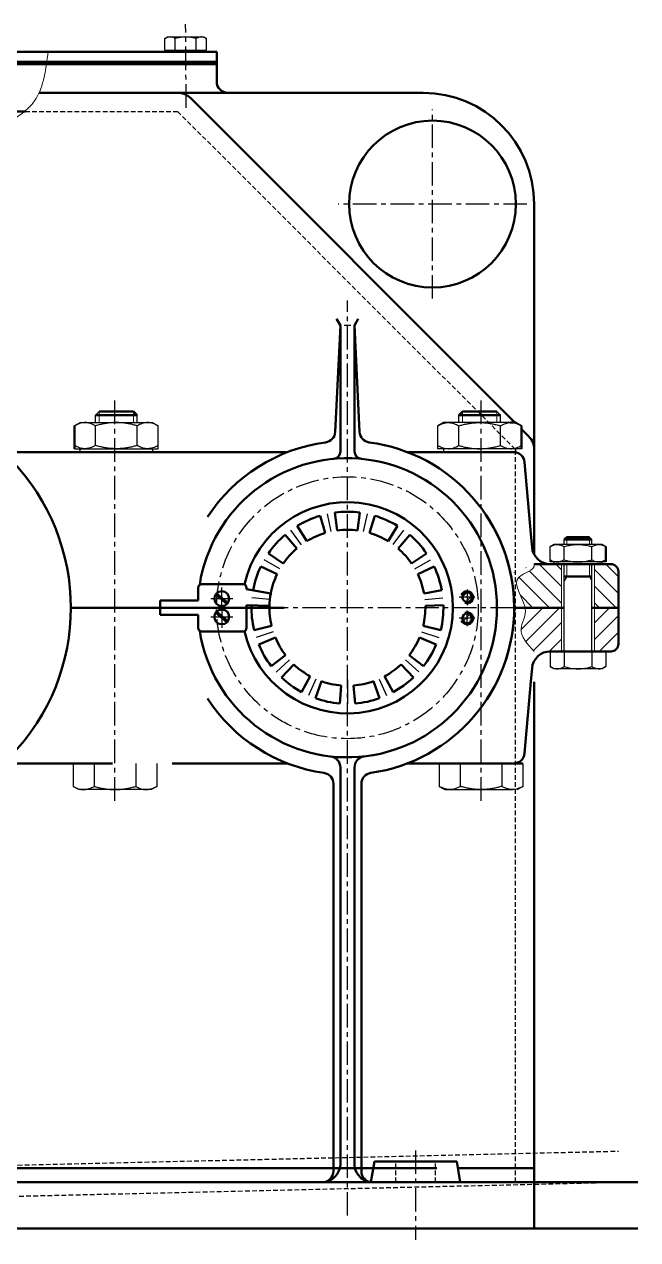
# Model space of a CAD drawing. Header units: millimetres. Extents: x -38 to 949, y -198 to 524.
# Drawn here: x 749.4 to 915, y -3 to 324.9 of the extents above; entities that cross this region are included whole.
import ezdxf

# ---------------------------------------------------------------- set-up
doc = ezdxf.new("R2010")
doc.units = ezdxf.units.MM
doc.header["$LTSCALE"] = 0.2
doc.linetypes.add('CENTER', pattern=[50.800000000000004, 31.75, -6.35, 6.35, -6.35])
doc.linetypes.add('HIDDEN', pattern=[9.524999999999999, 6.35, -3.175])
for name, color, linetype, lineweight in [('_Kreskowanie', 1, 'Continuous', 25), ('_Linie cienkie', 5, 'Continuous', 25), ('_Linie grube', 7, 'Continuous', 50), ('_Linie niewidoczne', 6, 'HIDDEN', 25), ('_Osie symetrii', 4, 'CENTER', 25), ('kontur', 10, 'Continuous', 15)]:
    doc.layers.add(name, color=color, linetype=linetype, lineweight=lineweight)
doc.layers.add('SLD-0', color=179, linetype='Continuous')
pattern_1 = [(45, (-27.94055987789409, 0), (-1.122532015133644, 1.122532015133644), [])]

msp = doc.modelspace()

# ---------------------------------------------------------------- hatches: boundary and pattern name
at = {"layer": '_Kreskowanie', "transparency": 33554687}
h = msp.add_hatch(dxfattribs=at)
h.set_pattern_fill('ANSI31', color=256, angle=90)
h.set_pattern_definition([(135, (-27.94055987789409, 0), (-2.245064030267288, -2.245064030267288), [])])
edge = h.paths.add_edge_path()
edge.add_line((894.4123847316973, 179.242559124814), (887.0251070943739, 179.242559124814))
edge.add_spline(control_points=[(887.025107094374, 179.2425591248139), (887.314532761277, 177.4586850956404), (879.0406967359693, 176.0376930582203), (883.9914961320542, 170.5307461872055), (884.5603897334914, 167.4825591248139)], knot_values=[12.78441670205539, 12.78441670205542, 12.78441670205542, 12.78441670205542, 18.24096578901339, 26.70624611873559, 26.70624611873559, 26.70624611873559, 26.70624611873559], degree=3, periodic=0)
edge.add_line((884.5603897334914, 167.482559124814), (887.025107094374, 167.482559124814))
edge.add_line((887.025107094374, 167.482559124814), (894.4123847316973, 167.482559124814))
edge.add_line((894.4123847316973, 167.482559124814), (894.4123847316973, 179.242559124814))
h.paths.add_polyline_path([(909.775107094374, 177.242559124814, 0.4142135623730961), (907.775107094374, 179.242559124814), (903.3077384675794, 179.242559124814), (903.3077384675794, 167.482559124814), (909.775107094374, 167.482559124814)])
h = msp.add_hatch(dxfattribs=at)
h.set_pattern_fill('ANSI31', color=256, scale=0.5, style=0)
h.set_pattern_definition(pattern_1)
h.paths.add_polyline_path([(868.9284398081511, 171.6223180685406), (868.9284398081511, 170.323965907598), (870.2267919690937, 170.323965907598, 0.414213562373095)])
h.paths.add_polyline_path([(868.9284398081511, 171.6223180685406, 0.414213562373095), (867.6300876472085, 170.323965907598), (868.9284398081511, 170.323965907598)])
h.paths.add_polyline_path([(868.9284398081511, 170.323965907598), (867.6300876472085, 170.323965907598, 0.414213562373095), (868.9284398081511, 169.0256137466554)])
h.paths.add_polyline_path([(870.2267919690937, 170.323965907598), (868.9284398081511, 170.323965907598), (868.9284398081511, 169.0256137466554, 0.414213562373095)])
h = msp.add_hatch(dxfattribs=at)
h.set_pattern_fill('ANSI31', color=256)
h.set_pattern_definition([(45, (-27.94055987789409, 0), (-2.245064030267288, 2.245064030267288), [])])
edge = h.paths.add_edge_path()
edge.add_line((894.4123847316973, 167.482559124814), (887.025107094374, 167.482559124814))
edge.add_line((887.025107094374, 167.482559124814), (884.5603897334914, 167.482559124814))
edge.add_spline(control_points=[(884.5603897334914, 167.4825591248139), (884.6171405040925, 167.1784829947789), (884.8375742308523, 165.1334910340934), (882.0823550256172, 161.0675185622642), (885.1903145548719, 157.7066545363082), (887.0251070943738, 155.722559124814)], knot_values=[0, 0, 0, 0, 0.8444657856084099, 5.735633518972272, 12.78441670205539, 12.78441670205539, 12.78441670205539, 12.78441670205539], degree=3, periodic=0)
edge.add_line((887.0251070943738, 155.722559124814), (894.4123847316973, 155.722559124814))
edge.add_line((894.4123847316973, 155.722559124814), (894.4123847316973, 167.482559124814))
h.paths.add_polyline_path([(909.775107094374, 167.482559124814), (903.3077384675794, 167.482559124814), (903.3077384675794, 155.722559124814), (904.4948012120212, 155.722559124814), (906.3730477494823, 155.722559124814), (907.775107094374, 155.722559124814, 0.4142135623730951), (909.775107094374, 157.722559124814)])
h = msp.add_hatch(dxfattribs=at)
h.set_pattern_fill('ANSI31', color=256, scale=0.5, style=0)
h.set_pattern_definition(pattern_1)
h.paths.add_polyline_path([(868.9284398081511, 163.3428001810873), (868.9284398081511, 164.64115234203), (870.2267919690937, 164.64115234203, -0.414213562373095)])
h.paths.add_polyline_path([(868.9284398081511, 163.3428001810873, -0.414213562373095), (867.6300876472085, 164.64115234203), (868.9284398081511, 164.64115234203)])
h.paths.add_polyline_path([(868.9284398081511, 164.64115234203), (867.6300876472085, 164.64115234203, -0.414213562373095), (868.9284398081511, 165.9395045029726)])
h.paths.add_polyline_path([(870.2267919690937, 164.64115234203), (868.9284398081511, 164.64115234203), (868.9284398081511, 165.9395045029726, -0.414213562373095)])

# ---------------------------------------------------------------- linework, layer by layer
at = {"color": 7, "linetype": 'Continuous', "lineweight": 30}
for p, q in [((768.5975642313348, 217.440431904685), (768.5975642313346, 219.4099747534373)), ((779.8670434456932, 217.440431904685), (779.867043445693, 219.4099747534372)), ((866.6782609946536, 217.4404319046849), (866.6782609946536, 219.409974753437)), ((877.947740209012, 217.440431904685), (877.947740209012, 219.4099747534372)), ((895.1035685247161, 184.547807644728), (895.1035685247163, 185.8608362105628)), ((902.6165546676218, 184.547807644728), (902.6165546676219, 185.8608362105628)), ((895.1035685247161, 155.722559124814), (895.1035685247161, 179.242559124814)), ((902.6165546745606, 155.722559124814), (902.6165546745606, 179.242559124814)), ((898.8600615996384, 155.722559124814), (892.3536247355928, 155.722559124814)), ((905.3664984636837, 155.722559124814), (898.8600615996384, 155.722559124814))]:
    msp.add_line(p, q, dxfattribs=at)
at = {"layer": '_Linie cienkie', "linetype": 'Continuous', "lineweight": 0}
for p, q in [((769.6343399104372, 220.4467504429653), (769.6343399104375, 217.440431904685)), ((778.830267756165, 220.4467504429653), (778.8302677561647, 217.440431904685)), ((867.7150366841815, 220.4467504429651), (867.715036684182, 217.4404319046849)), ((876.9109645299095, 220.4467504429652), (876.910964529909, 217.4404319046849)), ((895.794752317735, 186.5520200035815), (895.7947523177351, 184.547807644728)), ((901.9253708815534, 186.5520200035815), (901.9253708815532, 184.547807644728)), ((895.794752317735, 179.242559124814), (895.7947523177351, 175.9050143188549)), ((901.9253708815418, 179.242559124814), (901.9253708815418, 175.9050143188549))]:
    msp.add_line(p, q, dxfattribs=at)
at = {"layer": '_Linie cienkie'}
for p, q in [((895.7947523177351, 175.9050143188549), (895.1035685247161, 174.707848871978)), ((901.9253708815418, 175.9050143188549), (902.6165546745606, 174.7078488719781))]:
    msp.add_line(p, q, dxfattribs=at)
at = {"layer": '_Linie grube', "color": 7, "linetype": 'Continuous', "lineweight": 30}
for p, q in [((787.3399043931624, 321.033009773819), (788.0940695177615, 321.4684272115196)), ((788.0940695177615, 321.4684272115196), (788.7471956743123, 321.4684272115196)), ((788.7471956743123, 321.4684272115196), (792.9690695177615, 321.4684272115196)), ((792.9690695177615, 321.4684272115196), (797.1909433612104, 321.4684272115196)), ((797.1909433612104, 321.4684272115196), (797.8440695177615, 321.4684272115196)), ((797.8440695177615, 321.4684272115196), (798.5982346423602, 321.0330097738191)), ((787.3399043931624, 317.9434272115196), (787.3399043931624, 321.033009773819)), ((790.1544869554621, 317.9434272115196), (790.1544869554621, 321.0330097738191)), ((795.7836520800608, 317.9434272115196), (795.7836520800608, 321.0330097738191)), ((798.5982346423602, 317.9434272115196), (798.5982346423602, 321.0330097738191)), ((787.3399043931624, 317.9434272115196), (788.7471956743123, 317.9434272115196)), ((788.0940695177615, 317.4934272115196), (788.0940695177615, 317.9434272115196)), ((788.7471956743123, 317.9434272115196), (790.1544869554621, 317.9434272115196)), ((790.1544869554621, 317.9434272115196), (792.9690695177615, 317.9434272115196)), ((792.9690695177615, 317.9434272115196), (795.7836520800608, 317.9434272115196)), ((795.7836520800608, 317.9434272115196), (797.1909433612104, 317.9434272115196)), ((797.1909433612104, 317.9434272115196), (798.5982346423602, 317.9434272115196)), ((797.8440695177615, 317.9434272115196), (797.8440695177615, 317.4934272115196)), ((762.9628246085439, 216.5687346530224), (764.4726485372415, 217.440431904685)), ((764.4726485372415, 217.440431904685), (765.7801944147355, 217.440431904685)), ((765.7801944147355, 217.440431904685), (774.2323038333099, 217.440431904685)), ((768.597564220927, 211.2551476345745), (768.597564220927, 216.5687346530225)), ((774.2323038333099, 217.440431904685), (782.6844132518846, 217.440431904685)), ((779.8670434456932, 211.2551476345745), (779.8670434456932, 216.5687346530225)), ((782.6844132518846, 217.440431904685), (783.9919591293782, 217.440431904685)), ((783.9919591293782, 217.440431904685), (785.5017830580761, 216.5687346530225)), ((785.5017830580761, 210.3834503829124), (785.5017830580761, 216.5687346530225)), ((862.5533453109683, 217.4404319046848), (861.0435213822707, 216.5687346530223)), ((861.0435213822707, 210.3834503829122), (861.0435213822707, 216.5687346530223)), ((863.8608911884621, 217.4404319046848), (862.5533453109683, 217.4404319046848)), ((872.3130006070369, 217.4404319046849), (863.8608911884621, 217.4404319046848)), ((866.6782609946536, 211.2551476345744), (866.6782609946536, 216.5687346530224)), ((880.7651100256112, 217.440431904685), (872.3130006070369, 217.4404319046849)), ((877.9477402194198, 211.2551476345745), (877.9477402194198, 216.5687346530225)), ((883.5824798318026, 216.5687346530224), (882.072655903105, 217.440431904685)), ((762.9628246085439, 210.3834503829124), (765.7801944147355, 210.3834503829124)), ((764.4726485372415, 209.482559124814), (764.4726485372415, 210.3834503829124)), ((765.7801944147355, 210.3834503829124), (768.597564220927, 210.3834503829124)), ((768.597564220927, 210.3834503829124), (774.2323038333099, 210.3834503829124)), ((774.2323038333099, 210.3834503829124), (779.8670434456932, 210.3834503829124)), ((779.8670434456932, 210.3834503829124), (782.6844132518846, 210.3834503829124)), ((782.6844132518846, 210.3834503829124), (785.5017830580761, 210.3834503829124)), ((783.9919591293782, 210.3834503829124), (783.9919591293782, 209.482559124814)), ((863.8608911884621, 210.3834503829122), (861.0435213822707, 210.3834503829122)), ((862.5533453109686, 210.3834503829122), (862.5533453109686, 209.4825591248138)), ((866.6782609946536, 210.3834503829122), (863.8608911884621, 210.3834503829122)), ((872.3130006070369, 210.3834503829123), (866.6782609946536, 210.3834503829122)), ((877.9477402194198, 210.3834503829123), (872.3130006070369, 210.3834503829123)), ((880.7651100256112, 210.3834503829124), (877.9477402194198, 210.3834503829123)), ((883.5824798318029, 210.3834503829124), (880.7651100256112, 210.3834503829124)), ((882.0726559031052, 209.482559124814), (882.0726559031052, 210.3834503829124)), ((892.3536247355928, 184.547807644728), (891.3470754497941, 183.9666761436197)), ((891.3470754497941, 179.8431532968796), (891.3470754497941, 183.9666761436197)), ((893.2253219872553, 184.547807644728), (892.3536247355928, 184.547807644728)), ((898.8600615996384, 184.547807644728), (893.2253219872553, 184.547807644728)), ((895.1035685247161, 180.4242847979877), (895.1035685247161, 183.9666761436197)), ((904.4948012120212, 184.547807644728), (898.8600615996384, 184.547807644728)), ((902.6165546745603, 180.4242847979876), (902.6165546745603, 183.9666761436197)), ((905.3664984636839, 184.547807644728), (904.4948012120212, 184.547807644728)), ((906.3730477494823, 183.9666761436196), (905.3664984636839, 184.547807644728)), ((893.2253219872553, 179.8431532968796), (891.3470754497941, 179.8431532968796)), ((892.3536247355928, 179.8431532968796), (892.3536247355928, 179.242559124814)), ((895.1035685247161, 179.8431532968796), (893.2253219872553, 179.8431532968796)), ((898.8600615996384, 179.8431532968796), (895.1035685247161, 179.8431532968796)), ((902.6165546745603, 179.8431532968796), (898.8600615996384, 179.8431532968796)), ((904.4948012120212, 179.8431532968796), (902.6165546745603, 179.8431532968796)), ((906.3730477494823, 179.8431532968796), (904.4948012120212, 179.8431532968796)), ((905.3664984636839, 179.242559124814), (905.3664984636839, 179.8431532968796)), ((893.2253219872553, 155.722559124814), (891.3470754497941, 155.722559124814)), ((891.3470754497941, 155.722559124814), (891.3470754497941, 151.5990362780739)), ((895.1035685247161, 155.722559124814), (893.2253219872553, 155.722559124814)), ((898.8600615996384, 155.722559124814), (895.1035685247161, 155.722559124814)), ((895.1035685247161, 155.722559124814), (895.1035685247161, 151.5990362780739)), ((902.6165546745603, 155.722559124814), (898.8600615996384, 155.722559124814)), ((904.4948012120212, 155.722559124814), (902.6165546745603, 155.722559124814)), ((902.6165546745603, 155.722559124814), (902.6165546745603, 151.5990362780739)), ((906.3730477494823, 155.722559124814), (904.4948012120212, 155.722559124814)), ((906.3730477494823, 155.722559124814), (906.3730477494823, 151.599036278074)), ((892.3536247355928, 151.0179047769656), (891.3470754497941, 151.5990362780739)), ((893.2253219872553, 151.0179047769656), (892.3536247355928, 151.0179047769656)), ((898.8600615996384, 151.0179047769656), (893.2253219872553, 151.0179047769656)), ((904.4948012120212, 151.0179047769656), (898.8600615996384, 151.0179047769656)), ((905.3664984636839, 151.0179047769656), (904.4948012120212, 151.0179047769656)), ((906.3730477494823, 151.599036278074), (905.3664984636839, 151.0179047769656)), ((762.5959566172771, 125.482559124814), (762.5959566172771, 119.2972748547038)), ((768.23069622966, 125.482559124814), (768.23069622966, 119.2972748547038)), ((779.5001754544262, 125.482559124814), (779.5001754544262, 119.2972748547038)), ((785.1349150668093, 125.482559124814), (785.1349150668093, 119.297274854704)), ((861.4103893735382, 125.4825591248138), (861.4103893735382, 119.2972748547038)), ((867.0451289859213, 125.4825591248138), (867.0451289859213, 119.2972748547037)), ((878.3146082106875, 125.4825591248139), (878.3146082106875, 119.2972748547038)), ((883.9493478230704, 125.482559124814), (883.9493478230704, 119.2972748547038)), ((764.105780545975, 118.4255776030413), (762.5959566172771, 119.2972748547038)), ((765.4133264234686, 118.4255776030413), (764.105780545975, 118.4255776030413)), ((773.8654358420433, 118.4255776030413), (765.4133264234686, 118.4255776030413)), ((782.3175452606176, 118.4255776030413), (773.8654358420433, 118.4255776030413)), ((783.6250911381117, 118.4255776030413), (782.3175452606176, 118.4255776030413)), ((785.1349150668093, 119.297274854704), (783.6250911381117, 118.4255776030413)), ((861.4103893735382, 119.2972748547038), (862.9202133022359, 118.4255776030412)), ((862.9202133022359, 118.4255776030412), (864.2277591797299, 118.4255776030412)), ((864.2277591797299, 118.4255776030412), (872.6798685983042, 118.4255776030413)), ((872.6798685983042, 118.4255776030413), (881.131978016879, 118.4255776030413)), ((882.4395238943725, 118.4255776030413), (883.9493478230704, 119.2972748547038))]:
    msp.add_line(p, q, dxfattribs=at)
at = {"layer": '_Linie grube'}
for p, q in [((801.3471250111213, 317.4934272115196), (732.9656669722681, 317.4934272115196)), ((801.3471250111213, 309.4), (801.3471250111213, 317.4934272115196)), ((801.3471250111213, 314.7322023352757), (738.3372221534455, 314.7322023352757)), ((742.6429175571164, 314.1639063460603), (801.3471250111213, 314.1639063460603)), ((753.3816530885961, 306.4), (804.3471250111213, 306.4)), ((791.1582157809993, 306.3853559087225), (791.1582157809994, 306.4)), ((881.8184197643534, 217.4284681389893), (794.3113539974099, 304.9355339059327)), ((804.3471250111213, 306.4), (857.025107094374, 306.3999999999999)), ((659.7330588428555, 301.4), (749.5961923318949, 301.4)), ((887.025107094374, 276.4), (887.025107094374, 203.1096467133068)), ((834.71346094477, 243.6126330363468), (833.3298427840081, 214.9264589160491)), ((834.71346094477, 243.6126330363468), (833.6854972854491, 245.393118322625)), ((834.7134609447702, 226.7474310245142), (834.71346094477, 243.6126330363468)), ((838.517410739334, 243.6126330363468), (839.5453743986549, 245.393118322625)), ((838.517410739334, 226.7474310245142), (838.517410739334, 243.6126330363468)), ((838.5174107393347, 243.6126330363468), (839.9010289000965, 214.9264589160491)), ((834.7134609447702, 209.6756194291995), (834.7134609447702, 226.7474310245142)), ((838.5174107393342, 209.6756194291995), (838.5174107393342, 226.7474310245142)), ((778.8302434456931, 220.4467747534372), (769.6343642313344, 220.4467747534372)), ((779.867043445693, 219.4099747534372), (778.8302434456931, 220.4467747534372)), ((866.6782609946536, 219.409974753437), (867.7150609946534, 220.446774753437)), ((867.7150366841815, 220.4467504429651), (876.9109645299095, 220.4467504429652)), ((762.9628246085439, 210.3834503829124), (762.9628246085477, 216.5687346530246)), ((779.867043445693, 219.4099747534372), (768.5975642313346, 219.4099747534372)), ((866.6782609946536, 219.409974753437), (877.947740209012, 219.4099747534371)), ((882.0933777531397, 217.4284681389893), (880.5394289190111, 217.4284681389893)), ((883.5824798318029, 210.3834503829124), (883.582479831799, 216.5687346530246)), ((885.5606410003068, 213.686246903036), (883.5824798317994, 215.6644080715433)), ((745.6450028212682, 209.482559124814), (772.0882157809993, 209.482559124814)), ((772.0882157809993, 209.482559124814), (791.1582157809994, 209.482559124814)), ((817.6014287407305, 209.482559124814), (791.1582157809994, 209.482559124814)), ((820.4563549250905, 209.4825591248147), (792.3038336481852, 209.4825591248142)), ((852.7745167590126, 209.4825591248153), (881.4420449189715, 209.4825591248159)), ((886.2086848456756, 186.4207551911524), (884.4306290132469, 206.7440263530533)), ((887.025107094374, 203.1096467133068), (887.0251070943741, 181.8552167475192)), ((830.6288535945804, 187.6573293875742), (829.2473347352571, 192.3130451947502)), ((833.878632529534, 188.3480912241757), (833.2470625895904, 193.1632135950832)), ((839.3522391545708, 188.3480912241757), (839.9838090945144, 193.1632135950833)), ((842.6020180895247, 187.6573293875743), (843.9835369488482, 192.3130451947503)), ((822.9406024915698, 183.4781664905076), (819.7848719944617, 187.1694601750411)), ((825.6284651253551, 185.4310130033892), (823.0930105663944, 189.572963536085)), ((847.6024065587497, 185.4310130033893), (850.1378611177105, 189.572963536085)), ((850.2902691925354, 183.4781664905076), (853.4459996896434, 187.1694601750412)), ((886.2086848456756, 186.4207551911524), (886.4373780056752, 183.8067804110718)), ((895.1035685247163, 185.8608362105628), (895.7947685247162, 186.5520362105628)), ((895.1035685247163, 185.8608362105628), (902.6165546676219, 185.8608362105628)), ((895.7947685247162, 186.5520362105628), (901.925354667622, 186.5520362105628)), ((906.3730477494823, 179.8431532968796), (906.3730477494797, 183.9666761436211)), ((819.278044771589, 179.4104840504126), (815.2771087207362, 182.1630818693541)), ((853.9528269125159, 179.4104840504126), (857.9537629633688, 182.1630818693541)), ((817.6168543068189, 176.5332177643817), (813.2325666437877, 178.6218311138664)), ((855.6140173772866, 176.5332177643818), (859.9983050403174, 178.6218311138664)), ((887.025107094374, 179.242559124814), (907.775107094374, 179.242559124814)), ((909.775107094374, 177.242559124814), (909.775107094374, 167.482559124814)), ((808.4006993510854, 173.866707568792), (797.2685413280196, 173.866707568792)), ((895.1035685247161, 175.9050143188549), (902.6165546745606, 175.9050143188549)), ((796.3254496434038, 172.866707568792), (796.3254496434037, 169.4301874147734)), ((801.0547195241503, 171.054811171678), (804.0978042385799, 168.5013599101587)), ((801.2986855980566, 171.3508842773647), (804.3470150643723, 168.7930321464724)), ((809.4006993510854, 172.5233939719741), (809.4006993510854, 172.866707568792)), ((815.9254168391589, 171.327508516004), (809.4006993510853, 172.5233939719742)), ((857.305454844946, 171.327508516004), (862.0800741971353, 172.2148044517302)), ((761.9559957199464, 167.482559124814), (819.5547080041379, 167.482559124814)), ((796.3254496434037, 169.4301874147734), (786.1013412159666, 169.4301874147735)), ((786.1013412159666, 169.4301874147735), (786.1013412159667, 167.482559124814)), ((786.1013412159666, 165.5349308348545), (786.1013412159667, 167.482559124814)), ((809.4006993510853, 168.1821203355813), (809.4006993510852, 162.098410680836)), ((809.4006993510853, 163.8659921042581), (809.4006993510853, 168.1821203355813)), ((815.5781334662043, 168.0233279368218), (809.4006993510853, 168.1821203355813)), ((857.6527382179007, 168.0233279368218), (862.507499879914, 168.1481207286753)), ((881.6167235578608, 167.482559124814), (887.025107094374, 167.482559124814)), ((887.025107094374, 167.482559124814), (895.103568524716, 167.482559124814)), ((902.6165546745606, 167.482559124814), (909.775107094374, 167.482559124814)), ((909.775107094374, 167.482559124814), (909.775107094374, 157.722559124814)), ((796.3254496434037, 165.5349308348545), (786.1013412159666, 165.5349308348545)), ((796.3254496434038, 162.098410680836), (796.3254496434037, 165.5349308348545)), ((804.1063085434407, 163.6039903818879), (801.063223829011, 166.1574416434071)), ((804.355519369233, 163.8956626182015), (801.3071899029175, 166.4535147490939)), ((808.4006993510854, 161.098410680836), (797.2685413280196, 161.098410680836)), ((808.4006993510853, 161.098410680836), (797.3254496434038, 161.0984106808361)), ((816.1502811552513, 162.5797063015897), (811.4275535637743, 161.448278825983)), ((857.0805905288538, 162.5797063015897), (861.8033181203306, 161.4482788259829)), ((817.1769533242663, 159.4199342689356), (812.6911500587579, 157.5593286957393)), ((856.0539183598386, 159.4199342689357), (860.5397216253469, 157.5593286957394)), ((819.9137566367848, 154.6796518813307), (816.05952331122, 151.7251350836194)), ((853.31711504732, 154.6796518813308), (857.1713483728851, 151.7251350836193)), ((907.775107094374, 155.722559124814), (891.3470754497941, 155.722559124814)), ((822.1368634027234, 152.210641685278), (818.7956546705697, 148.6863533537087)), ((851.0940082813814, 152.2106416852781), (854.4352170135352, 148.6863533537088)), ((886.2086848456756, 148.5443630584755), (886.4373780056752, 151.1583378385562)), ((826.5651041829018, 148.9933364342308), (824.2457970798492, 144.7265931096817)), ((829.6002501896418, 147.6420023679305), (827.9813613345606, 143.0634127476709)), ((843.6306214944633, 147.6420023679305), (845.2495103495443, 143.0634127476709)), ((846.6657675012033, 148.993336434231), (848.9850746042558, 144.7265931096818)), ((886.2086848456756, 148.5443630584755), (884.4306290132469, 128.2210918965746)), ((834.9542453772821, 146.5039755596478), (834.5708937651035, 141.6627643912216)), ((838.2766263068228, 146.5039755596478), (838.6599779190016, 141.6627643912216)), ((887.0251070943738, 147.5185190147251), (887.025107094374, 0)), ((745.6450028212682, 125.482559124814), (772.0882157809993, 125.482559124814)), ((772.0882157809993, 125.482559124814), (773.2311717184305, 125.482559124814)), ((789.2815238610342, 125.482559124814), (791.1582157809994, 125.482559124814)), ((817.6014287407305, 125.482559124814), (791.1582157809994, 125.482559124814)), ((818.7470466079163, 125.4825591248132), (792.3038336481852, 125.4825591248137)), ((818.7470466079163, 125.4825591248132), (820.4563549250902, 125.4825591248133)), ((852.7745167590201, 125.4825591248155), (882.0726559031085, 125.4825591248175)), ((883.9493478230704, 125.482559124814), (881.4420449189718, 125.4825591248175)), ((834.7134609447703, 124.408825596349), (834.7134609447704, 17.5)), ((838.5174107393352, 124.4088255963492), (838.5174107393342, 17.50000000000001)), ((832.838550589819, 119.9620640868417), (832.8385505898189, 15.5)), ((840.3923210942858, 119.9620640868417), (840.3923210942861, 15.49999999999999)), ((842.9644017835111, 12.53067599217162), (843.9464238703987, 18.1)), ((855.025107094374, 18.1), (843.9464238703986, 18.1)), ((855.025107094374, 18.1), (866.1037903183494, 18.1)), ((867.0858124052369, 12.53067599217162), (866.1037903183493, 18.1)), ((708.3328809721799, 16.27284227344015), (860.7791104677129, 16.27284227344015)), ((840.3923210942862, 16.27284227344015), (843.6242466651962, 16.27284227344014)), ((866.4259675235517, 16.27284227344014), (887.025107094374, 16.27284227344015)), ((601.0490785795489, 12.5), (914.9656669722681, 12.5)), ((914.9656669722681, 0), (550.9656669722681, 0))]:
    msp.add_line(p, q, dxfattribs=at)
at = {"layer": '_Linie grube', "lineweight": 30}
for p, q in [((769.6343642313344, 220.4467747534372), (768.5975642313346, 219.4099747534373)), ((876.9109402090121, 220.4467747534371), (877.947740209012, 219.4099747534372)), ((901.925354667622, 186.5520362105628), (902.6165546676219, 185.8608362105628))]:
    msp.add_line(p, q, dxfattribs=at)
at = {"layer": '_Linie grube', "linetype": 'Continuous', "lineweight": 0}
for p, q in [((894.4123847316973, 179.242559124814), (894.4123847316973, 155.722559124814)), ((903.3077384675794, 179.242559124814), (903.3077384675794, 155.722559124814))]:
    msp.add_line(p, q, dxfattribs=at)
at = {"layer": '_Linie grube'}
for centre, radius in [((859.5741904283494, 276.4), 22.5), ((802.7109587990001, 169.9386110764212), 1.997255914550322), ((868.9284398081511, 170.323965907598), 1.298352160942613), ((802.7109587990001, 165.0265071732067), 1.997255914550322), ((868.9284398081511, 164.64115234203), 1.298352160942613)]:
    msp.add_circle(centre, radius, dxfattribs=at)
for centre, radius, start, end in [((804.3471250111213, 309.4), 3, 180, 270), ((790.7758200914772, 301.4), 5, 45.00000000000441, 90), ((857.025107094374, 276.4), 30, 0, 90), ((704.5559957199464, 167.482559124814), 57.4, 227.0297160682568, 132.9702839317432), ((830.3333263300178, 215.0709896773621), 3, 277.5200870759917, 357.2385968756846), ((842.8975453540869, 215.0709896773621), 3, 182.7614031243154, 262.4799129240083), ((882.025107094374, 210.1507129971032), 5, 7.016709298534877e-15, 45.00000000000441), ((836.6154358420523, 167.482559124814), 45.00128771580856, 97.52008707599212, 147.029660462266), ((836.6154358420523, 167.482559124814), 45.00128771580856, 278.116210012207, 82.47991292400768), ((836.6154358420523, 167.482559124814), 40.35176902935791, 188.8334055977213, 171.1665944022787), ((832.7134609447702, 209.6756194291995), 2, 273.7664611744901, 0), ((840.5174107393342, 209.6756194291995), 2, 180, 266.2335388255099), ((881.4420449189715, 206.4825591248105), 3, 4.99999999999694, 90), ((836.6154358420522, 167.482559124814), 28.48935457188768, 192.7508649678424, 167.2491350321575), ((836.6154358420523, 167.482559124814), 25.90061683414626, 106.5275227545158, 121.472477245482), ((836.6154358420523, 167.482559124814), 25.90061683414626, 82.52752275451613, 97.47247724548389), ((836.6154358420523, 167.4825591248141), 25.90061683414626, 58.52752275451801, 73.47247724548397), ((836.6399587171732, 167.4825591248099), 44.98080255926521, 326.6435998453471, 33.35640013539533), ((836.6154358420528, 167.482559124814), 25.90061683414626, 130.5275227545158, 145.4724772454872), ((836.6154358420523, 167.482559124814), 21.04425152294338, 106.5275227545158, 121.472477245482), ((836.6154358420523, 167.482559124814), 21.04425152294338, 82.52752275451613, 97.47247724548389), ((836.6154358420523, 167.4825591248141), 21.04425152294337, 58.52752275451801, 73.47247724548417), ((836.6154358420521, 167.4825591248141), 25.90061683414626, 34.52752275451286, 49.47247724548419), ((891.4183514961338, 184.2425591248096), 5, 184.9999999999945, 270), ((836.6154358420528, 167.482559124814), 21.04425152294338, 130.5275227545158, 145.4724772454872), ((836.6154358420521, 167.4825591248141), 21.04425152294338, 34.52752275451286, 49.47247724548419), ((836.6154358420521, 167.4825591248141), 25.90061683414626, 154.5275227545133, 169.4724772454842), ((836.6154358420528, 167.4825591248141), 25.90061683414626, 10.52752275451441, 25.47247724547909), ((907.775107094374, 177.242559124814), 2, 0, 90.0000000000002), ((797.3254496434038, 172.866707568792), 1, 90.0000000000002, 179.9999999999982), ((808.4006993510854, 172.866707568792), 1, 4.834443115824545e-12, 90), ((836.6154358420521, 167.4825591248141), 21.04425152294338, 154.5275227545133, 169.4724772454842), ((836.6154358420528, 167.4825591248141), 21.04425152294338, 10.52752275451441, 25.47247724547909), ((836.6154358420523, 167.482559124814), 21.04425152294323, 169.472477245484, 178.5275227545164), ((868.9284398081511, 170.323965907598), 1.608914074224685, 248.4749063992546, 158.4749063992568), ((836.6154358420528, 167.482559124814), 25.90061683414626, 178.5275227545173, 193.4724772454802), ((836.6154358420528, 167.482559124814), 21.04425152294338, 178.5275227545173, 193.4724772454802), ((836.6154358420523, 167.482559124814), 21.04425152294338, 346.5275227545126, 1.472477245482715), ((836.6154358420523, 167.482559124814), 25.90061683414626, 346.5275227545126, 1.472477245482715), ((868.9284398081511, 164.64115234203), 1.608914074224685, 201.5250936007433, 111.5250936007455), ((797.3254496434038, 162.098410680836), 1, 180.0000000000032, 269.9999999999998), ((808.4006993510853, 162.098410680836), 1, 270, 0), ((836.6154358420523, 167.4825591248141), 25.90061683414626, 202.5275227545158, 217.4724772454811), ((836.6154358420523, 167.4825591248141), 21.04425152294338, 202.5275227545158, 217.4724772454811), ((836.6154358420521, 167.4825591248141), 21.04425152294338, 322.5275227545163, 337.4724772454792), ((836.6154358420521, 167.4825591248141), 25.90061683414626, 322.5275227545163, 337.4724772454792), ((907.775107094374, 157.722559124814), 2, 270, 0), ((891.4183514961338, 150.7225591248183), 5, 90, 175.0000000000068), ((836.6154358420523, 167.482559124814), 21.04425152294338, 226.5275227545085, 241.4724772454864), ((836.6154358420521, 167.4825591248141), 21.04425152294338, 298.5275227545133, 313.4724772454814), ((836.6154358420523, 167.482559124814), 25.90061683414626, 226.5275227545085, 241.4724772454864), ((836.6154358420523, 167.482559124814), 21.04425152294338, 250.5275227545263, 265.472477245494), ((836.6154358420523, 167.482559124814), 21.04425152294338, 274.527522754506, 289.4724772454737), ((836.6154358420521, 167.4825591248141), 25.90061683414626, 298.5275227545133, 313.4724772454814), ((836.6154358420523, 167.482559124814), 45.00128771580856, 212.970339537734, 261.883789987793), ((836.6154358420523, 167.482559124814), 25.90061683414626, 250.5275227545263, 265.472477245494), ((836.6154358420523, 167.482559124814), 25.90061683414627, 274.527522754506, 289.4724772454737), ((881.4420449189715, 128.4825591248174), 3, 270, 355.0000000000035), ((831.7134609447703, 124.408825596349), 3, 0, 83.50742867852352), ((841.5174107393352, 124.4088255963491), 3, 96.49257132147876, 179.9999999999997), ((829.838550589819, 119.9620640868417), 3, 0, 81.88378998779335), ((843.3923210942858, 119.9620640868417), 3, 98.11621001220664, 180), ((829.7134609447704, 17.5), 5, 270, 7.016709298534877e-15), ((843.5174107393342, 17.5), 5, 179.9999999999999, 270), ((829.8385505898189, 15.5), 3, 270, 8.335002165365928e-14), ((843.392321094286, 15.5), 3, 180.0000000000001, 270)]:
    msp.add_arc(centre, radius, start, end, dxfattribs=at)
at = {"layer": '_Linie grube', "color": 7, "linetype": 'Continuous', "lineweight": 30}
for points, knots in [([(788.7471956743123, 321.4684272115196), (788.7138413715056, 321.467934274063), (788.5710750786886, 321.4658243557804), (788.3184983712588, 321.433169778468), (787.9904268183235, 321.3430189919258), (787.6633396093316, 321.2105162444928), (787.4478355827071, 321.092244153917), (787.3399043931627, 321.0330097738191)], [0, 0, 0, 0, 0.07004250634341509, 0.2998026679871686, 0.5308245239749462, 0.765022176032864, 1, 1, 1, 1]), ([(790.1544869554623, 321.0330097738191), (790.0408907376245, 321.0952499404523), (789.8133191383329, 321.2199380201309), (789.4640563145172, 321.3567670088086), (789.1081485789633, 321.4505374342127), (788.8677696681714, 321.4624512465908), (788.7471956743123, 321.4684272115196)], [0, 0, 0, 0, 0.2472686137512654, 0.4953625653849105, 0.7468740051198239, 0.9999999999999999, 0.9999999999999999, 0.9999999999999999, 0.9999999999999999]), ([(792.9690695177618, 321.4684272115196), (792.7858169946824, 321.4649600438188), (792.418564678166, 321.4580115699399), (791.8675815476183, 321.4026817327529), (791.3176600428583, 321.3162393879629), (790.7446387062669, 321.1954202517509), (790.3596174008642, 321.0894619213062), (790.1544869554623, 321.0330097738191)], [0, 0, 0, 0, 0.192371807422933, 0.3855280719822984, 0.5808042454335385, 0.7766621985891543, 1, 1, 1, 1]), ([(795.783652080061, 321.0330097738191), (795.6105740678354, 321.080981664273), (795.2641090286116, 321.1770110945517), (794.7359266493421, 321.2937903164369), (794.2007037785813, 321.3848230565844), (793.6111073062602, 321.4533889782707), (793.1992029530926, 321.4630368741581), (792.9690695177618, 321.4684272115196)], [0, 0, 0, 0, 0.1885515098925545, 0.3774396610564134, 0.5676415462096916, 0.758438735837447, 1, 1, 1, 1]), ([(797.1909433612108, 321.4684272115196), (797.1575890584043, 321.467934274063), (797.014822765587, 321.4658243557804), (796.7622460581573, 321.433169778468), (796.4341745052216, 321.3430189919258), (796.1070872962302, 321.2105162444928), (795.8915832696055, 321.0922441539171), (795.783652080061, 321.0330097738191)], [0, 0, 0, 0, 0.07004250634340858, 0.2998026679871639, 0.5308245239749432, 0.7650221760328626, 1, 1, 1, 1]), ([(798.5982346423602, 321.0330097738191), (798.4846384245229, 321.0952499404523), (798.2570668252314, 321.2199380201309), (797.9078040014156, 321.3567670088086), (797.5518962658612, 321.4505374342127), (797.3115173550698, 321.4624512465908), (797.1909433612108, 321.4684272115196)], [0, 0, 0, 0, 0.2472686137512648, 0.4953625653849101, 0.7468740051198234, 1, 1, 1, 1]), ([(765.7801944147352, 217.4404319046852), (765.7134197484721, 217.4394450534728), (765.4276044036947, 217.4352210380594), (764.921950742088, 217.3698472086424), (764.2651578663756, 217.1893670852943), (763.6103356281172, 216.9240991589914), (763.1789007532917, 216.6873207312649), (762.9628246085443, 216.5687346530226)], [0, 0, 0, 0, 0.07004250634341509, 0.2998026679871686, 0.5308245239749462, 0.765022176032864, 1, 1, 1, 1]), ([(768.5975642209268, 216.5687346530228), (768.3701467995868, 216.6933382575169), (767.9145528787133, 216.9429613707869), (767.2153354903697, 217.2168903480186), (766.5028151178136, 217.4046169180512), (766.0215812081169, 217.4284681389894), (765.7801944147352, 217.4404319046852)], [0, 0, 0, 0, 0.2472686137512654, 0.4953625653849105, 0.7468740051198239, 0.9999999999999999, 0.9999999999999999, 0.9999999999999999, 0.9999999999999999]), ([(774.2323038333096, 217.4404319046852), (773.8654358420513, 217.4334907023029), (773.1302038387932, 217.4195799925814), (772.027146315081, 217.3088107333953), (770.9262141455723, 217.1357548383932), (769.7790365614861, 216.8938772747836), (769.0082313876662, 216.681750755627), (768.5975642209268, 216.5687346530228)], [0, 0, 0, 0, 0.192371807422933, 0.3855280719822984, 0.5808042454335385, 0.7766621985891543, 1, 1, 1, 1]), ([(779.8670434456934, 216.5687346530228), (779.5205446275086, 216.664773445788), (778.8269283495669, 216.8570224996952), (777.7695174869771, 217.0908122333038), (776.6980116971923, 217.2730580106364), (775.5176510133708, 217.4103256538602), (774.6930265001675, 217.4296405540022), (774.2323038333096, 217.4404319046852)], [0, 0, 0, 0, 0.1885515098925545, 0.3774396610564134, 0.5676415462096916, 0.758438735837447, 1, 1, 1, 1]), ([(782.6844132518846, 217.4404319046852), (782.6176385856212, 217.4394450534728), (782.3318232408441, 217.4352210380594), (781.8261695792372, 217.3698472086424), (781.1693767035248, 217.1893670852943), (780.5145544652663, 216.9240991589914), (780.0831195904415, 216.6873207312651), (779.8670434456934, 216.5687346530228)], [0, 0, 0, 0, 0.07004250634340858, 0.2998026679871639, 0.5308245239749432, 0.7650221760328626, 1, 1, 1, 1]), ([(785.5017830580762, 216.5687346530228), (785.2743656367364, 216.6933382575169), (784.8187717158618, 216.9429613707869), (784.119554327519, 217.2168903480186), (783.4070339549627, 217.4046169180512), (782.9258000452662, 217.4284681389894), (782.6844132518846, 217.4404319046852)], [0, 0, 0, 0, 0.2472686137512648, 0.4953625653849101, 0.7468740051198234, 1, 1, 1, 1]), ([(861.043521382271, 216.5687346530226), (861.2709388036105, 216.6933382575167), (861.726532724485, 216.9429613707867), (862.4257501128277, 217.2168903480184), (863.1382704853843, 217.404616918051), (863.6195043950809, 217.4284681389892), (863.8608911884621, 217.440431904685)], [0, 0, 0, 0, 0.2472686137512648, 0.4953625653849101, 0.7468740051198234, 1, 1, 1, 1]), ([(863.8608911884621, 217.440431904685), (863.9276658547258, 217.4394450534727), (864.2134811995035, 217.4352210380592), (864.7191348611099, 217.3698472086423), (865.3759277368217, 217.1893670852942), (866.0307499750805, 216.9240991589913), (866.4621848499056, 216.687320731265), (866.6782609946538, 216.5687346530226)], [0, 0, 0, 0, 0.07004250634340858, 0.2998026679871639, 0.5308245239749432, 0.7650221760328626, 1, 1, 1, 1]), ([(866.6782609946538, 216.5687346530226), (867.0247598128386, 216.6647734457878), (867.7183760907802, 216.8570224996951), (868.7757869533701, 217.0908122333038), (869.8472927431545, 217.2730580106362), (871.0276534269766, 217.4103256538601), (871.8522779401796, 217.4296405540022), (872.3130006070376, 217.4404319046851)], [0, 0, 0, 0, 0.1885515098925545, 0.3774396610564134, 0.5676415462096916, 0.758438735837447, 1, 1, 1, 1]), ([(872.3130006070376, 217.4404319046851), (872.6798685982953, 217.4334907023029), (873.415100601554, 217.4195799925813), (874.5181581252659, 217.3088107333951), (875.6190902947747, 217.1357548383932), (876.7662678788608, 216.8938772747835), (877.537073052681, 216.681750755627), (877.9477402194201, 216.5687346530228)], [0, 0, 0, 0, 0.192371807422933, 0.3855280719822984, 0.5808042454335385, 0.7766621985891543, 1, 1, 1, 1]), ([(877.9477402194201, 216.5687346530228), (878.1751576407604, 216.6933382575169), (878.6307515616338, 216.9429613707868), (879.3299689499775, 217.2168903480186), (880.0424893225334, 217.4046169180512), (880.5237232322302, 217.4284681389894), (880.765110025612, 217.4404319046852)], [0, 0, 0, 0, 0.2472686137512654, 0.4953625653849105, 0.7468740051198239, 0.9999999999999999, 0.9999999999999999, 0.9999999999999999, 0.9999999999999999]), ([(880.765110025612, 217.4404319046852), (880.8318846918748, 217.4394450534728), (881.1177000366525, 217.4352210380594), (881.6233536982589, 217.3698472086424), (882.2801465739719, 217.1893670852943), (882.9349688122296, 216.9240991589914), (883.3664036870551, 216.6873207312649), (883.5824798318032, 216.5687346530226)], [0, 0, 0, 0, 0.07004250634341509, 0.2998026679871686, 0.5308245239749462, 0.765022176032864, 1, 1, 1, 1]), ([(765.7801944147352, 210.3834503829122), (765.7134197484721, 210.3844372341246), (765.4276044036947, 210.388661249538), (764.921950742088, 210.454035078955), (764.2651578663756, 210.6345152023031), (763.6103356281172, 210.8997831286059), (763.1789007532917, 211.1365615563324), (762.9628246085443, 211.2551476345749)], [0, 0, 0, 0, 0.07004250634341509, 0.2998026679871686, 0.5308245239749462, 0.765022176032864, 1, 1, 1, 1]), ([(768.5975642209268, 211.2551476345747), (768.3701467995868, 211.1305440300806), (767.9145528787133, 210.8809209168104), (767.2153354903697, 210.6069919395787), (766.5028151178136, 210.4192653695462), (766.0215812081169, 210.395414148608), (765.7801944147352, 210.3834503829122)], [0, 0, 0, 0, 0.2472686137512654, 0.4953625653849105, 0.7468740051198239, 0.9999999999999999, 0.9999999999999999, 0.9999999999999999, 0.9999999999999999]), ([(774.2323038333096, 210.3834503829122), (773.8654358420513, 210.3903915852944), (773.1302038387932, 210.404302295016), (772.027146315081, 210.5150715542022), (770.9262141455723, 210.688127449204), (769.7790365614861, 210.9300050128137), (769.0082313876662, 211.1421315319703), (768.5975642209268, 211.2551476345747)], [0, 0, 0, 0, 0.192371807422933, 0.3855280719822984, 0.5808042454335385, 0.7766621985891543, 1, 1, 1, 1]), ([(779.8670434456934, 211.2551476345747), (779.5205446275086, 211.1591088418095), (778.8269283495669, 210.9668597879022), (777.7695174869771, 210.7330700542935), (776.6980116971923, 210.550824276961), (775.5176510133708, 210.4135566337371), (774.6930265001675, 210.3942417335951), (774.2323038333096, 210.3834503829122)], [0, 0, 0, 0, 0.1885515098925545, 0.3774396610564134, 0.5676415462096916, 0.758438735837447, 1, 1, 1, 1]), ([(782.6844132518846, 210.3834503829122), (782.6176385856212, 210.3844372341246), (782.3318232408441, 210.388661249538), (781.8261695792372, 210.454035078955), (781.1693767035248, 210.6345152023031), (780.5145544652663, 210.8997831286059), (780.0831195904415, 211.1365615563323), (779.8670434456934, 211.2551476345747)], [0, 0, 0, 0, 0.07004250634340858, 0.2998026679871639, 0.5308245239749432, 0.7650221760328626, 1, 1, 1, 1]), ([(785.5017830580762, 211.2551476345747), (785.2743656367364, 211.1305440300806), (784.8187717158618, 210.8809209168104), (784.119554327519, 210.6069919395787), (783.4070339549627, 210.4192653695462), (782.9258000452662, 210.395414148608), (782.6844132518846, 210.3834503829122)], [0, 0, 0, 0, 0.2472686137512648, 0.4953625653849101, 0.7468740051198234, 1, 1, 1, 1]), ([(861.043521382271, 211.2551476345745), (861.2709388036105, 211.1305440300802), (861.726532724485, 210.8809209168103), (862.4257501128284, 210.6069919395785), (863.1382704853843, 210.419265369546), (863.6195043950809, 210.3954141486078), (863.8608911884621, 210.3834503829121)], [0, 0, 0, 0, 0.2472686137512648, 0.4953625653849101, 0.7468740051198234, 1, 1, 1, 1]), ([(863.8608911884621, 210.3834503829121), (863.9276658547258, 210.3844372341243), (864.2134811995035, 210.3886612495378), (864.7191348611099, 210.4540350789547), (865.3759277368224, 210.6345152023029), (866.0307499750805, 210.8997831286058), (866.4621848499056, 211.1365615563321), (866.6782609946538, 211.2551476345745)], [0, 0, 0, 0, 0.07004250634340858, 0.2998026679871639, 0.5308245239749432, 0.7650221760328626, 1, 1, 1, 1]), ([(866.6782609946538, 211.2551476345745), (867.0247598128386, 211.1591088418093), (867.7183760907802, 210.9668597879021), (868.7757869533701, 210.7330700542934), (869.8472927431545, 210.550824276961), (871.0276534269766, 210.413556633737), (871.8522779401796, 210.394241733595), (872.3130006070376, 210.3834503829121)], [0, 0, 0, 0, 0.1885515098925545, 0.3774396610564134, 0.5676415462096916, 0.758438735837447, 1, 1, 1, 1]), ([(872.3130006070376, 210.3834503829121), (872.679868598296, 210.3903915852943), (873.415100601554, 210.4043022950159), (874.5181581252659, 210.5150715542022), (875.6190902947747, 210.688127449204), (876.7662678788608, 210.9300050128137), (877.537073052681, 211.1421315319703), (877.9477402194201, 211.2551476345745)], [0, 0, 0, 0, 0.192371807422933, 0.3855280719822984, 0.5808042454335385, 0.7766621985891543, 1, 1, 1, 1]), ([(877.9477402194201, 211.2551476345745), (878.1751576407604, 211.1305440300806), (878.630751561634, 210.8809209168104), (879.3299689499775, 210.6069919395787), (880.0424893225334, 210.4192653695462), (880.5237232322302, 210.395414148608), (880.765110025612, 210.3834503829122)], [0, 0, 0, 0, 0.2472686137512654, 0.4953625653849105, 0.7468740051198239, 0.9999999999999999, 0.9999999999999999, 0.9999999999999999, 0.9999999999999999]), ([(880.765110025612, 210.3834503829122), (880.8318846918748, 210.3844372341246), (881.1177000366525, 210.388661249538), (881.6233536982589, 210.454035078955), (882.2801465739719, 210.6345152023031), (882.9349688122296, 210.8997831286059), (883.3664036870551, 211.1365615563324), (883.5824798318032, 211.2551476345749)], [0, 0, 0, 0, 0.07004250634341509, 0.2998026679871686, 0.5308245239749462, 0.765022176032864, 1, 1, 1, 1]), ([(891.3470754497944, 183.9666761436198), (891.4986870640212, 184.0497452132826), (891.8024163446038, 184.2161606221293), (892.2685612701663, 184.3987799402838), (892.7435748518702, 184.5239309869722), (893.0643974583347, 184.5398318009309), (893.2253219872558, 184.5478076447281)], [0, 0, 0, 0, 0.2472686137512648, 0.4953625653849101, 0.7468740051198234, 1, 1, 1, 1]), ([(893.2253219872558, 184.5478076447281), (893.2698384314314, 184.5471497439198), (893.460381994616, 184.5443337336443), (893.7974844356874, 184.5007511806996), (894.2353463528291, 184.3804310984675), (894.6718945116677, 184.2035858142657), (894.9595177615508, 184.0457335291148), (895.1035685247168, 183.9666761436198)], [0, 0, 0, 0, 0.07004250634340858, 0.2998026679871639, 0.5308245239749432, 0.7650221760328626, 1, 1, 1, 1]), ([(895.1035685247168, 183.9666761436198), (895.3345677368394, 184.0307020054633), (895.7969785888005, 184.1588680414014), (896.5019191638605, 184.3147278638072), (897.2162563570507, 184.4362250486955), (898.0031634795981, 184.5277368108449), (898.5529131550671, 184.5406134109396), (898.8600615996393, 184.5478076447281)], [0, 0, 0, 0, 0.1885515098925545, 0.3774396610564134, 0.5676415462096916, 0.758438735837447, 1, 1, 1, 1]), ([(898.8600615996393, 184.5478076447281), (899.1046402604782, 184.5431801764732), (899.5947949293169, 184.5339063699923), (900.3301666117911, 184.4600601972014), (901.0641213914635, 184.3446896005335), (901.8289064475215, 184.1834378914604), (902.3427765634012, 184.0420202120226), (902.6165546745613, 183.9666761436198)], [0, 0, 0, 0, 0.192371807422933, 0.3855280719822984, 0.5808042454335385, 0.7766621985891543, 1, 1, 1, 1]), ([(902.6165546745613, 183.9666761436198), (902.7681662887878, 184.0497452132826), (903.0718955693702, 184.2161606221293), (903.538040494932, 184.3987799402838), (904.0130540766361, 184.5239309869722), (904.3338766831004, 184.5398318009309), (904.4948012120218, 184.5478076447281)], [0, 0, 0, 0, 0.2472686137512654, 0.4953625653849105, 0.7468740051198239, 0.9999999999999999, 0.9999999999999999, 0.9999999999999999, 0.9999999999999999]), ([(904.4948012120218, 184.5478076447281), (904.5393176561971, 184.5471497439198), (904.7298612193827, 184.5443337336443), (905.0669636604531, 184.5007511806996), (905.5048255775947, 184.3804310984675), (905.9413737364343, 184.2035858142657), (906.2289969863176, 184.0457335291147), (906.3730477494825, 183.9666761436197)], [0, 0, 0, 0, 0.07004250634341509, 0.2998026679871686, 0.5308245239749462, 0.765022176032864, 1, 1, 1, 1]), ([(891.3470754497944, 180.4242847979877), (891.4986870640212, 180.341215728325), (891.8024163446038, 180.1748003194784), (892.2685612701663, 179.9921810013238), (892.7435748518702, 179.8670299546354), (893.0643974583347, 179.8511291406767), (893.2253219872558, 179.8431532968794)], [0, 0, 0, 0, 0.2472686137512648, 0.4953625653849101, 0.7468740051198234, 1, 1, 1, 1]), ([(893.2253219872558, 179.8431532968794), (893.2698384314314, 179.8438111976878), (893.460381994616, 179.8466272079634), (893.7974844356874, 179.8902097609079), (894.2353463528291, 180.01052984314), (894.6718945116677, 180.1873751273419), (894.9595177615508, 180.3452274124928), (895.1035685247168, 180.4242847979877)], [0, 0, 0, 0, 0.07004250634340858, 0.2998026679871639, 0.5308245239749432, 0.7650221760328626, 1, 1, 1, 1]), ([(895.1035685247168, 180.4242847979877), (895.3345677368394, 180.3602589361443), (895.7969785888005, 180.2320929002061), (896.5019191638605, 180.0762330778003), (897.2162563570507, 179.954735892912), (898.0031634795981, 179.8632241307627), (898.5529131550671, 179.850347530668), (898.8600615996393, 179.8431532968794)], [0, 0, 0, 0, 0.1885515098925545, 0.3774396610564134, 0.5676415462096916, 0.758438735837447, 1, 1, 1, 1]), ([(898.8600615996393, 179.8431532968794), (899.1046402604782, 179.8477807651343), (899.5947949293169, 179.8570545716153), (900.3301666117911, 179.9309007444061), (901.0641213914635, 180.046271341074), (901.8289064475215, 180.2075230501472), (902.3427765634012, 180.3489407295849), (902.6165546745613, 180.4242847979877)], [0, 0, 0, 0, 0.192371807422933, 0.3855280719822984, 0.5808042454335385, 0.7766621985891543, 1, 1, 1, 1]), ([(902.6165546745613, 180.4242847979877), (902.7681662887878, 180.341215728325), (903.0718955693702, 180.1748003194784), (903.538040494932, 179.9921810013238), (904.0130540766361, 179.8670299546354), (904.3338766831004, 179.8511291406767), (904.4948012120218, 179.8431532968794)], [0, 0, 0, 0, 0.2472686137512654, 0.4953625653849105, 0.7468740051198239, 0.9999999999999999, 0.9999999999999999, 0.9999999999999999, 0.9999999999999999]), ([(904.4948012120218, 179.8431532968794), (904.5393176561971, 179.8438111976878), (904.7298612193827, 179.8466272079634), (905.0669636604531, 179.8902097609079), (905.5048255775947, 180.01052984314), (905.9413737364343, 180.1873751273419), (906.2289969863176, 180.3452274124929), (906.3730477494825, 180.4242847979879)], [0, 0, 0, 0, 0.07004250634341509, 0.2998026679871686, 0.5308245239749462, 0.765022176032864, 1, 1, 1, 1]), ([(891.3470754497944, 151.5990362780738), (891.4986870640212, 151.5159672084109), (891.8024163446038, 151.3495517995643), (892.2685612701663, 151.1669324814098), (892.7435748518702, 151.0417814347215), (893.0643974583347, 151.0258806207627), (893.2253219872558, 151.0179047769655)], [0, 0, 0, 0, 0.2472686137512648, 0.4953625653849101, 0.7468740051198234, 1, 1, 1, 1]), ([(893.2253219872558, 151.0179047769655), (893.2698384314314, 151.0185626777738), (893.460381994616, 151.0213786880494), (893.7974844356874, 151.0649612409941), (894.2353463528291, 151.185281323226), (894.6718945116677, 151.362126607428), (894.9595177615508, 151.519978892579), (895.1035685247168, 151.5990362780738)], [0, 0, 0, 0, 0.07004250634340858, 0.2998026679871639, 0.5308245239749432, 0.7650221760328626, 1, 1, 1, 1]), ([(895.1035685247168, 151.5990362780738), (895.3345677368394, 151.5350104162304), (895.7969785888005, 151.4068443802922), (896.5019191638605, 151.2509845578864), (897.2162563570507, 151.1294873729981), (898.0031634795981, 151.0379756108488), (898.5529131550671, 151.0250990107542), (898.8600615996393, 151.0179047769655)], [0, 0, 0, 0, 0.1885515098925545, 0.3774396610564134, 0.5676415462096916, 0.758438735837447, 1, 1, 1, 1]), ([(898.8600615996393, 151.0179047769655), (899.1046402604782, 151.0225322452203), (899.5947949293169, 151.0318060517013), (900.3301666117911, 151.1056522244922), (901.0641213914635, 151.2210228211602), (901.8289064475215, 151.3822745302332), (902.3427765634012, 151.523692209671), (902.6165546745613, 151.5990362780738)], [0, 0, 0, 0, 0.192371807422933, 0.3855280719822984, 0.5808042454335385, 0.7766621985891543, 1, 1, 1, 1]), ([(902.6165546745613, 151.5990362780738), (902.7681662887878, 151.5159672084109), (903.0718955693702, 151.3495517995643), (903.538040494932, 151.1669324814098), (904.0130540766361, 151.0417814347215), (904.3338766831004, 151.0258806207627), (904.4948012120218, 151.0179047769655)], [0, 0, 0, 0, 0.2472686137512654, 0.4953625653849105, 0.7468740051198239, 0.9999999999999999, 0.9999999999999999, 0.9999999999999999, 0.9999999999999999]), ([(904.4948012120218, 151.0179047769655), (904.5393176561971, 151.0185626777738), (904.7298612193827, 151.0213786880494), (905.0669636604531, 151.0649612409941), (905.5048255775947, 151.185281323226), (905.9413737364343, 151.362126607428), (906.2289969863176, 151.519978892579), (906.3730477494825, 151.5990362780739)], [0, 0, 0, 0, 0.07004250634341509, 0.2998026679871686, 0.5308245239749462, 0.765022176032864, 1, 1, 1, 1]), ([(762.5959566172774, 119.2972748547036), (762.8233740386173, 119.1726712502095), (763.2789679594916, 118.9230481369395), (763.9781853478346, 118.6491191597078), (764.6907057203905, 118.4613925896752), (765.1719396300871, 118.437541368737), (765.4133264234687, 118.4255776030412)], [0, 0, 0, 0, 0.2472686137512648, 0.4953625653849101, 0.7468740051198234, 1, 1, 1, 1]), ([(765.4133264234687, 118.4255776030412), (765.4801010897321, 118.4265644542536), (765.7659164345093, 118.430788469667), (766.2715700961161, 118.496162299084), (766.9283629718285, 118.6766424224321), (767.5831852100874, 118.941910348735), (768.0146200849124, 119.1786887764613), (768.2306962296599, 119.2972748547036)], [0, 0, 0, 0, 0.07004250634340858, 0.2998026679871639, 0.5308245239749432, 0.7650221760328626, 1, 1, 1, 1]), ([(768.2306962296599, 119.2972748547036), (768.577195047845, 119.2012360619385), (769.2708113257866, 119.0089870080312), (770.3282221883763, 118.7751972744225), (771.3997279781612, 118.59295149709), (772.5800886619826, 118.4556838538661), (773.4047131751856, 118.4363689537241), (773.8654358420439, 118.4255776030412)], [0, 0, 0, 0, 0.1885515098925545, 0.3774396610564134, 0.5676415462096916, 0.758438735837447, 1, 1, 1, 1]), ([(773.8654358420439, 118.4255776030412), (774.2323038333022, 118.4325188054235), (774.9675358365603, 118.446429515145), (776.0705933602723, 118.5571987743313), (777.1715255297813, 118.7302546693332), (778.3187031138672, 118.9721322329428), (779.0895082876872, 119.1842587520994), (779.5001754544271, 119.2972748547036)], [0, 0, 0, 0, 0.192371807422933, 0.3855280719822984, 0.5808042454335385, 0.7766621985891543, 1, 1, 1, 1]), ([(779.5001754544271, 119.2972748547036), (779.7275928757666, 119.1726712502095), (780.1831867966404, 118.9230481369395), (780.8824041849839, 118.6491191597078), (781.5949245575396, 118.4613925896752), (782.0761584672368, 118.437541368737), (782.3175452606181, 118.4255776030412)], [0, 0, 0, 0, 0.2472686137512654, 0.4953625653849105, 0.7468740051198239, 0.9999999999999999, 0.9999999999999999, 0.9999999999999999, 0.9999999999999999]), ([(782.3175452606181, 118.4255776030412), (782.3843199268812, 118.4265644542536), (782.6701352716592, 118.430788469667), (783.1757889332658, 118.496162299084), (783.8325818089777, 118.6766424224321), (784.4874040472365, 118.941910348735), (784.9188389220615, 119.1786887764614), (785.1349150668093, 119.2972748547038)], [0, 0, 0, 0, 0.07004250634341509, 0.2998026679871686, 0.5308245239749462, 0.765022176032864, 1, 1, 1, 1]), ([(864.22775917973, 118.425577603041), (864.160984513467, 118.4265644542535), (863.875169168689, 118.4307884696669), (863.3695155070822, 118.4961622990838), (862.7127226313704, 118.6766424224319), (862.0579003931116, 118.9419103487348), (861.6264655182865, 119.1786887764612), (861.4103893735384, 119.2972748547036)], [0, 0, 0, 0, 0.07004250634341509, 0.2998026679871686, 0.5308245239749462, 0.765022176032864, 1, 1, 1, 1]), ([(867.0451289859211, 119.2972748547035), (866.8177115645814, 119.1726712502094), (866.3621176437073, 118.9230481369394), (865.6629002553642, 118.6491191597076), (864.9503798828084, 118.461392589675), (864.469145973111, 118.4375413687368), (864.22775917973, 118.425577603041)], [0, 0, 0, 0, 0.2472686137512654, 0.4953625653849105, 0.7468740051198239, 0.9999999999999999, 0.9999999999999999, 0.9999999999999999, 0.9999999999999999]), ([(872.6798685983043, 118.4255776030411), (872.313000607046, 118.4325188054234), (871.5777686037873, 118.4464295151449), (870.4747110800757, 118.5571987743311), (869.3737789105664, 118.730254669333), (868.226601326481, 118.9721322329427), (867.455796152661, 119.1842587520993), (867.0451289859211, 119.2972748547035)], [0, 0, 0, 0, 0.192371807422933, 0.3855280719822984, 0.5808042454335385, 0.7766621985891543, 1, 1, 1, 1]), ([(878.314608210688, 119.2972748547036), (877.9681093925027, 119.2012360619385), (877.2744931145614, 119.0089870080312), (876.2170822519719, 118.7751972744225), (875.145576462187, 118.59295149709), (873.9652157783654, 118.4556838538661), (873.1405912651626, 118.436368953724), (872.6798685983043, 118.4255776030411)], [0, 0, 0, 0, 0.1885515098925545, 0.3774396610564134, 0.5676415462096916, 0.758438735837447, 1, 1, 1, 1]), ([(881.1319780168792, 118.4255776030412), (881.0652033506161, 118.4265644542536), (880.7793880058385, 118.430788469667), (880.2737343442321, 118.496162299084), (879.6169414685196, 118.6766424224321), (878.9621192302607, 118.941910348735), (878.5306843554356, 119.1786887764612), (878.314608210688, 119.2972748547036)], [0, 0, 0, 0, 0.07004250634340858, 0.2998026679871639, 0.5308245239749432, 0.7650221760328626, 1, 1, 1, 1]), ([(883.9493478230702, 119.2972748547037), (883.7219304017311, 119.1726712502095), (883.2663364808566, 118.9230481369395), (882.5671190925137, 118.6491191597078), (881.8545987199572, 118.4613925896752), (881.3733648102609, 118.437541368737), (881.1319780168792, 118.4255776030412)], [0, 0, 0, 0, 0.2472686137512648, 0.4953625653849101, 0.7468740051198234, 1, 1, 1, 1])]:
    msp.add_open_spline(points, degree=3, knots=knots, dxfattribs=at)
at = {"layer": '_Linie niewidoczne'}
for p, q in [((749.5961923318949, 301.4), (790.7758200914772, 301.4)), ((790.7758200914772, 301.4), (882.025107094374, 210.1507129971032)), ((882.0251070943739, 12.5), (882.025107094374, 210.1507129971032)), ((600.9594369183675, 13.75584482048086), (909.7715645965311, 20.89551239632709)), ((849.6974507865503, 12.5), (849.6974507865503, 18.1)), ((860.3527634021974, 12.5), (860.3527634021974, 18.1)), ((624.2350425299493, 5.893971635456136), (909.965666972268, 12.5))]:
    msp.add_line(p, q, dxfattribs=at)
at = {"layer": '_Osie symetrii'}
for p, q in [((793.0998872102825, 302.3477857760869), (792.9423836192465, 324.8876199357488)), ((859.5741904283494, 250.9), (859.5741904283494, 301.9)), ((885.0741904283494, 276.4), (834.0741904283494, 276.4)), ((836.6154358420506, 3.489019015254399), (836.6154358420523, 250.3912478793464)), ((837.517410739334, 243.6126330363468), (835.71346094477, 243.6126330363468)), ((773.8654358420517, 115.4325188054235), (773.8654358420517, 223.3840753490342)), ((872.6798685982958, 115.4325188054234), (872.6798685982949, 223.4467747534371)), ((832.231715855641, 188.0651615171658), (831.2200882549722, 192.814992422937)), ((840.9824069637183, 188.0687215982679), (841.9901694420922, 192.8193740611446)), ((824.2390097580604, 184.5026824953536), (821.3829116808521, 188.4304029295522)), ((848.9780090921723, 184.5127471682949), (851.8309103618436, 188.442790219123)), ((818.3863001667033, 177.9972695198083), (814.1795769173413, 180.4237409371418)), ((854.8360099952284, 178.0120985112029), (859.0407575088767, 180.4419920031739)), ((802.7109587990001, 166.9413551618709), (802.7109587990001, 172.9358669909715)), ((868.9284398081511, 172.4328799818227), (868.9284398081511, 168.2150518333733)), ((881.6167235578608, 167.482559124814), (791.6141481262438, 167.482559124814)), ((799.7137028844497, 169.9386110764212), (805.7082147135504, 169.9386110764212)), ((802.7109587990001, 168.0237630877571), (802.7109587990001, 162.0292512586565)), ((815.6855737401119, 169.6737675938237), (810.8556059852928, 170.1794310424338)), ((857.5435080984806, 169.6907968363419), (862.3730628120642, 170.2003901098047)), ((871.0373538823758, 170.323965907598), (866.8195257339264, 170.323965907598)), ((868.9284398081511, 170.323965907598), (868.9284398081511, 170.323965907598)), ((799.7137028844497, 165.0265071732069), (805.7082147135504, 165.0265071732068)), ((871.0373538823758, 164.64115234203), (866.8195257339264, 164.64115234203)), ((868.9284398081511, 162.5322382678053), (868.9284398081511, 166.7500664162546)), ((868.9284398081511, 164.64115234203), (868.9284398081511, 164.64115234203)), ((816.6038106127743, 160.971385817043), (811.985743656185, 159.468807492857)), ((856.6323523830289, 160.9876707999479), (861.251640411442, 159.4888505484112)), ((820.982239287487, 153.3948450573285), (817.3745788597436, 150.143834403094)), ((852.2600899496641, 153.4075699591313), (855.8703944278797, 150.1594958204403)), ((828.0637896696161, 148.2541980427468), (826.0903330332409, 143.8168843350852)), ((836.6487647467358, 148.1229258166085), (836.6577687248579, 142.892819504468)), ((845.182724693873, 148.2611626123235), (847.159791179021, 143.8254561128852)), ((836.6239973642258, 146.4383093434309), (836.6259730999387, 141.5819444341266)), ((855.0251070943739, 21.1), (855.025107094374, -3))]:
    msp.add_line(p, q, dxfattribs=at)
msp.add_circle((836.6154358420523, 167.482559124814), 35.325, dxfattribs=at)
at = {"layer": 'kontur'}
for points in [[(654.2943510093802, 306.4), (665.722021356763, 297.5802931681162), (701.013355219016, 297.9642337459578), (723.6446206246073, 295.9009279512627), (752.5083311967284, 304.7455879568186), (755.8333526311646, 317.4934272115197)], [(887.0251070943739, 155.722559124814), (883.5007155028321, 161.8269844271326), (884.6504764450264, 166.5810954451574), (882.8603544104193, 175.7171140437114), (887.025107094374, 179.242559124814), (887.0159911950599, 179.2948559568662)]]:
    msp.add_spline(points, degree=3, dxfattribs=at)
at = {"layer": 'SLD-0', "linetype": 'Continuous', "lineweight": 0}
msp.add_line((902.1728389537241, 155.7436336421902), (895.5472842455522, 155.7436336421902), dxfattribs=at)

doc.saveas('drawing.dxf')
